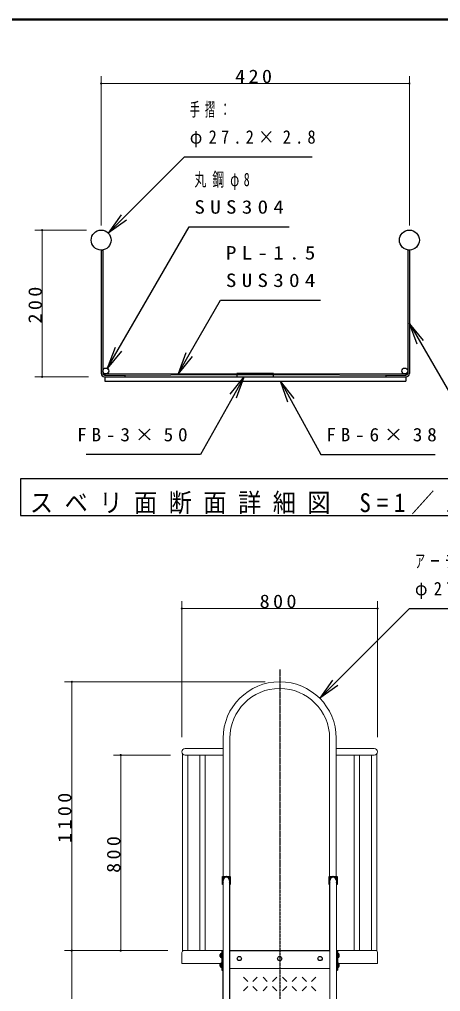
# Model space of a CAD drawing. Units: millimetres at full size, with parts at other scales. Extents: x -11723 to 0, y -1854 to 8010.
# Drawn here: x -4707 to -2986, y 4032 to 8010 of the extents above; entities that cross this region are included whole.
import ezdxf

# ---------------------------------------------------------------- set-up
doc = ezdxf.new("R2010")
doc.units = ezdxf.units.MM
doc.linetypes.add('USER2', pattern=[6, 3, -1, 1, -1])
for name, color, linetype, lineweight in [('A3図枠', 7, 'Continuous', 25), ('線', 2, 'Continuous', 25), ('補助', 2, 'Continuous', 13)]:
    doc.layers.add(name, color=color, linetype=linetype, lineweight=lineweight)
doc.styles.add('ＭＳ ゴシック', font='')
doc.styles.get('ＭＳ ゴシック').set_extended_font_data('MS Gothic')

# ---------------------------------------------------------------- blocks, each defined once
blk = doc.blocks.new('dimension_origin')
at = {"color": 0, "linetype": 'Continuous', "lineweight": -2}
blk.add_circle((0, 0), 1.25, dxfattribs=at)

msp = doc.modelspace()

# ---------------------------------------------------------------- linework, layer by layer
at = {"layer": 'A3図枠', "lineweight": 50}
msp.add_line((0, 8010), (-11550, 8010), dxfattribs=at)
at = {"layer": '線'}
for p, q in [((-4373.169, 7066.4), (-4366.269, 7066.4)), ((-4373.169, 7066.4), (-4373.169, 6561.8)), ((-4366.269, 7066.4), (-4366.269, 7066.988)), ((-4366.269, 7066.4), (-4366.269, 6561.8)), ((-3120.069, 7066.4), (-3120.069, 7066.988)), ((-3113.169, 7066.4), (-3120.069, 7066.4)), ((-3120.069, 7066.4), (-3120.069, 6561.8)), ((-3113.169, 7066.4), (-3113.169, 6561.8)), ((-4359.369, 6554.9), (-4276.269, 6554.9)), ((-4359.369, 6548), (-4276.269, 6548)), ((-4358.186, 6559.4), (-3818.177, 6561.5)), ((-4358.169, 6559.4), (-4358.169, 6554.9)), ((-4358.169, 6554.9), (-3818.169, 6557)), ((-4358.169, 6548), (-4358.169, 6530)), ((-4358.169, 6548), (-3128.169, 6548)), ((-4358.169, 6530), (-3128.169, 6530)), ((-4276.269, 6554.9), (-4276.269, 6548)), ((-3668.16, 6561.5), (-3818.177, 6561.5)), ((-3818.169, 6557), (-3668.169, 6557)), ((-3668.169, 6557), (-3128.169, 6554.9)), ((-3668.16, 6561.5), (-3128.151, 6559.4)), ((-3210.069, 6554.9), (-3210.069, 6548)), ((-3210.069, 6554.9), (-3126.969, 6554.9)), ((-3210.069, 6548), (-3126.969, 6548)), ((-3128.169, 6559.4), (-3128.169, 6554.9)), ((-3128.169, 6548), (-3128.169, 6530)), ((-3877.569, 4502.6), (-3862.269, 4502.6)), ((-3877.569, 4470.2), (-3877.569, 4502.6)), ((-3862.269, 4499.97), (-3862.269, 4502.6)), ((-3862.269, 4499.97), (-3862.269, 4502.6)), ((-3860.469, 4502.6), (-3845.169, 4502.6)), ((-3860.469, 4499.97), (-3860.469, 4502.6)), ((-3860.469, 4499.97), (-3860.469, 4502.6)), ((-3845.169, 4502.6), (-3845.169, 4470.2)), ((-3441.169, 4502.6), (-3425.869, 4502.6)), ((-3441.169, 4470.2), (-3441.169, 4502.6)), ((-3425.869, 4499.97), (-3425.869, 4502.6)), ((-3425.869, 4499.97), (-3425.869, 4502.6)), ((-3424.069, 4502.6), (-3408.769, 4502.6)), ((-3424.069, 4499.97), (-3424.069, 4502.6)), ((-3424.069, 4499.97), (-3424.069, 4502.6)), ((-3408.769, 4502.6), (-3408.769, 4470.2)), ((-3874.969, 4470.2), (-3877.569, 4470.2)), ((-3845.169, 4470.2), (-3847.769, 4470.2)), ((-3438.569, 4470.2), (-3441.169, 4470.2)), ((-3408.769, 4470.2), (-3411.369, 4470.2)), ((-3886.517, 4176), (-3886.517, 4184)), ((-3881.167, 4188.65), (-3882.167, 4188.65)), ((-3882.167, 4171.35), (-3882.167, 4188.65)), ((-3881.167, 4190), (-3879.167, 4190)), ((-3881.167, 4170), (-3881.167, 4190)), ((-3881.167, 4171.35), (-3881.167, 4188.65)), ((-3879.169, 4200), (-3879.169, 4120)), ((-3879.169, 4200), (-3875.369, 4200)), ((-3879.167, 4170), (-3879.167, 4190)), ((-3875.969, 4200), (-3875.969, 4120)), ((-3875.369, 4200), (-3874.969, 4200)), ((-3847.769, 4200), (-3847.369, 4200)), ((-3847.369, 4200), (-3438.969, 4200)), ((-3438.569, 4200), (-3438.969, 4200)), ((-3410.969, 4200), (-3411.369, 4200)), ((-3410.969, 4200), (-3407.169, 4200)), ((-3410.369, 4200), (-3410.369, 4120)), ((-3407.169, 4200), (-3407.169, 4120)), ((-3405.163, 4190), (-3407.163, 4190)), ((-3407.163, 4170), (-3407.163, 4190)), ((-3405.163, 4170), (-3405.163, 4190)), ((-3405.163, 4188.65), (-3404.163, 4188.65)), ((-3405.163, 4171.35), (-3405.163, 4188.65)), ((-3404.163, 4171.35), (-3404.163, 4188.65)), ((-3399.813, 4176), (-3399.813, 4184)), ((-3886.517, 4136), (-3886.517, 4144)), ((-3881.167, 4171.35), (-3882.167, 4171.35)), ((-3881.167, 4148.65), (-3882.167, 4148.65)), ((-3882.167, 4131.35), (-3882.167, 4148.65)), ((-3881.167, 4170), (-3879.167, 4170)), ((-3881.167, 4150), (-3879.167, 4150)), ((-3881.167, 4130), (-3881.167, 4150)), ((-3881.167, 4131.35), (-3881.167, 4148.65)), ((-3879.167, 4130), (-3879.167, 4150)), ((-3405.163, 4170), (-3407.163, 4170)), ((-3405.163, 4150), (-3407.163, 4150)), ((-3407.163, 4130), (-3407.163, 4150)), ((-3405.163, 4171.35), (-3404.163, 4171.35)), ((-3405.163, 4130), (-3405.163, 4150)), ((-3405.163, 4148.65), (-3404.163, 4148.65)), ((-3405.163, 4131.35), (-3405.163, 4148.65)), ((-3404.163, 4131.35), (-3404.163, 4148.65)), ((-3399.813, 4136), (-3399.813, 4144)), ((-3881.167, 4131.35), (-3882.167, 4131.35)), ((-3881.167, 4130), (-3879.167, 4130)), ((-3879.169, 4120), (-3875.369, 4120)), ((-3410.969, 4120), (-3407.169, 4120)), ((-3405.163, 4130), (-3407.163, 4130)), ((-3405.163, 4131.35), (-3404.163, 4131.35)), ((-3773.775, 4073.817), (-3791.453, 4091.494)), ((-3734.884, 4091.494), (-3752.562, 4073.817)), ((-3693.775, 4073.817), (-3711.453, 4091.494)), ((-3654.884, 4091.494), (-3672.562, 4073.817)), ((-3613.775, 4073.817), (-3631.453, 4091.494)), ((-3574.884, 4091.494), (-3592.562, 4073.817)), ((-3533.775, 4073.817), (-3551.453, 4091.494)), ((-3494.884, 4091.494), (-3512.562, 4073.817)), ((-3773.775, 4052.604), (-3791.453, 4034.926)), ((-3734.884, 4034.926), (-3752.562, 4052.604)), ((-3693.775, 4052.604), (-3711.453, 4034.926)), ((-3654.884, 4034.926), (-3672.562, 4052.604)), ((-3613.775, 4052.604), (-3631.453, 4034.926)), ((-3574.884, 4034.926), (-3592.562, 4052.604)), ((-3533.775, 4052.604), (-3551.453, 4034.926)), ((-3494.884, 4034.926), (-3512.562, 4052.604))]:
    msp.add_line(p, q, dxfattribs=at)
at = {"layer": '線', "color": 20, "linetype": 'USER2'}
msp.add_line((-3643.169, 5350), (-3643.169, 1730), dxfattribs=at)
at = {"layer": '線', "color": 7, "lineweight": 13}
for p, q in [((-3874.269, 4502.6), (-3874.269, 5068.9)), ((-3847.069, 4502.6), (-3847.069, 5068.9)), ((-3439.269, 4502.6), (-3439.269, 5068.9)), ((-3412.069, 4502.6), (-3412.069, 5068.9)), ((-4029.569, 5027.2), (-3874.269, 5027.2)), ((-3256.769, 5027.2), (-3412.069, 5027.2)), ((-4040.419, 5005.4), (-4040.419, 4200)), ((-4029.569, 5000), (-3874.269, 5000)), ((-4018.719, 5000), (-4018.719, 4200)), ((-3969.019, 5000), (-3969.019, 4200)), ((-3947.319, 5000), (-3947.319, 4200)), ((-3256.769, 5000), (-3412.069, 5000)), ((-3339.019, 5000), (-3339.019, 4200)), ((-3317.319, 5000), (-3317.319, 4200)), ((-3267.619, 5000), (-3267.619, 4200)), ((-3245.919, 5005.4), (-3245.919, 4200)), ((-3874.969, 2642.093), (-3874.969, 4486.4)), ((-3847.769, 2642.093), (-3847.769, 4486.4)), ((-3847.069, 4200), (-3847.069, 4470.2)), ((-3439.269, 4200), (-3439.269, 4470.2)), ((-3438.569, 2642.093), (-3438.569, 4486.4)), ((-3411.369, 2642.093), (-3411.369, 4486.4)), ((-4043.169, 4147.7), (-4043.169, 4192.7)), ((-4040.419, 4200), (-3874.269, 4200)), ((-3875.369, 1930), (-3875.369, 4200)), ((-3847.369, 2004.818), (-3847.369, 4200)), ((-3438.969, 2004.818), (-3438.969, 4200)), ((-3412.069, 4200), (-3245.919, 4200)), ((-3410.969, 1930), (-3410.969, 4200)), ((-3243.169, 4192.7), (-3243.169, 4147.7)), ((-4043.169, 4147.7), (-3879.169, 4147.7)), ((-3407.169, 4147.7), (-3243.169, 4147.7)), ((-3847.369, 4126.417), (-3438.969, 4126.417))]:
    msp.add_line(p, q, dxfattribs=at)
at = {"layer": '線'}
msp.add_lwpolyline([(-3818.169, 6548), (-3668.169, 6548), (-3668.169, 6557), (-3818.169, 6557)], close=True, dxfattribs=at)
for centre, radius in [((-4373.169, 7107.2), 40.8), ((-3113.169, 7107.2), 40.8), ((-4354.269, 6571.415), 12), ((-3132.069, 6571.415), 12), ((-3808.169, 4167.7), 8.65), ((-3643.169, 4167.7), 8.65), ((-3478.169, 4167.7), 8.65)]:
    msp.add_circle(centre, radius, dxfattribs=at)
for centre, radius, start, end in [((-4359.369, 6561.8), 13.8, 180, 270), ((-4359.369, 6561.8), 6.9, 180, 270), ((-3126.969, 6561.8), 13.8, 270, 0), ((-3126.969, 6561.8), 6.9, 270, 0), ((-3861.369, 4486.4), 16.2, 93.18474, 212.91199), ((-3861.369, 4486.4), 13.6, 93.79441, 180), ((-3861.369, 4486.4), 16.2, 327.08801, 86.81526), ((-3861.369, 4486.4), 13.6, 0, 86.20559), ((-3424.969, 4486.4), 16.2, 93.18474, 212.91199), ((-3424.969, 4486.4), 13.6, 93.79441, 180), ((-3424.969, 4486.4), 16.2, 327.08801, 86.81526), ((-3424.969, 4486.4), 13.6, 0, 86.20559), ((-3877.581, 4180), 9.791, 117.93242, 155.88589), ((-3408.749, 4180), 9.791, 24.11411, 62.06758), ((-3877.581, 4180), 9.791, 204.11411, 242.06758), ((-3877.581, 4140), 9.791, 117.93242, 155.88589), ((-3408.749, 4180), 9.791, 297.93242, 335.88589), ((-3408.749, 4140), 9.791, 24.11411, 62.06758), ((-3877.581, 4140), 9.791, 204.11411, 242.06758), ((-3408.749, 4140), 9.791, 297.93242, 335.88589)]:
    msp.add_arc(centre, radius, start, end, dxfattribs=at)
at = {"layer": '線', "color": 7, "lineweight": 13}
for centre, radius, start, end in [((-3643.169, 5068.9), 231.1, 0, 180), ((-3643.169, 5068.9), 203.9, 0, 180), ((-4029.569, 5013.6), 13.6, 90, 270), ((-3256.769, 5013.6), 13.6, 270, 90), ((-3861.369, 4486.4), 13.6, 0, 180), ((-3424.969, 4486.4), 13.6, 0, 180), ((-4035.869, 4192.7), 7.3, 90, 180), ((-3250.469, 4192.7), 7.3, 0, 90)]:
    msp.add_arc(centre, radius, start, end, dxfattribs=at)
at = {"layer": '補助'}
for p, q in [((-4373.169, 7167.2), (-4373.169, 7778)), ((-3113.169, 7167.2), (-3113.169, 7778)), ((-4373.169, 7748), (-3113.169, 7748)), ((-4433.169, 7148), (-4643.969, 7148)), ((-4613.969, 6548), (-4613.969, 7148)), ((-4424.169, 6548), (-4643.969, 6548)), ((-4043.169, 5073.6), (-4043.169, 5630)), ((-3243.169, 5073.6), (-3243.169, 5630)), ((-4043.169, 5600), (-3243.169, 5600)), ((-3703.169, 5300), (-4523.169, 5300)), ((-4493.169, 4200), (-4493.169, 5300)), ((-4089.569, 5000), (-4323.169, 5000)), ((-4293.169, 4200), (-4293.169, 5000)), ((-4100.419, 4200), (-4523.169, 4200)), ((-4100.419, 4200), (-4523.169, 4200)), ((-4493.169, 2230), (-4493.169, 4200)), ((-4100.419, 4200), (-4323.169, 4200))]:
    msp.add_line(p, q, dxfattribs=at)
at = {"layer": '補助', "lineweight": 25}
for p, q in [((-4280.679, 7199.69), (-4032.369, 7448)), ((-4032.369, 7448), (-4002.369, 7448)), ((-4002.369, 7448), (-3510.505, 7448)), ((-4291.286, 7210.296), (-4344.319, 7136.05)), ((-4344.319, 7136.05), (-4280.679, 7199.69)), ((-4270.072, 7189.083), (-4344.319, 7136.05)), ((-4303.269, 6659.75), (-4013.583, 7161.5)), ((-4013.583, 7161.5), (-3983.583, 7161.5)), ((-3983.583, 7161.5), (-3604.512, 7161.5)), ((-4013.717, 6638.507), (-3884.972, 6861.5)), ((-3884.972, 6861.5), (-3854.972, 6861.5)), ((-3854.972, 6861.5), (-3475.901, 6861.5)), ((-3081.159, 6680.958), (-3113.169, 6766.4)), ((-3055.178, 6695.958), (-3113.169, 6766.4)), ((-3113.169, 6766.4), (-3068.169, 6688.458)), ((-3068.169, 6688.458), (-2872.369, 6349.322)), ((-4316.259, 6667.25), (-4348.269, 6581.808)), ((-4348.269, 6581.808), (-4303.269, 6659.75)), ((-4290.278, 6652.25), (-4348.269, 6581.808)), ((-4026.708, 6646.007), (-4058.717, 6560.565)), ((-4058.717, 6560.565), (-4013.717, 6638.507)), ((-4000.727, 6631.007), (-4058.717, 6560.565)), ((-3845.322, 6476.877), (-3788.169, 6548)), ((-3788.169, 6548), (-3832.243, 6469.531)), ((-3819.165, 6462.185), (-3788.169, 6548)), ((-3609.808, 6443.958), (-3640.169, 6530)), ((-3583.543, 6458.456), (-3640.169, 6530)), ((-3640.169, 6530), (-3596.676, 6451.207)), ((-3832.243, 6469.531), (-3966.784, 6230)), ((-3596.676, 6451.207), (-3474.571, 6230)), ((-3996.784, 6230), (-4434.082, 6230)), ((-3966.784, 6230), (-3996.784, 6230)), ((-3474.571, 6230), (-3444.571, 6230)), ((-3444.571, 6230), (-3007.273, 6230)), ((-3416.117, 5295.952), (-3112.069, 5600)), ((-3112.069, 5600), (-3082.069, 5600)), ((-3082.069, 5600), (-2590.205, 5600)), ((-3426.723, 5306.559), (-3479.756, 5232.312)), ((-3479.756, 5232.312), (-3416.117, 5295.952)), ((-3405.51, 5285.345), (-3479.756, 5232.312))]:
    msp.add_line(p, q, dxfattribs=at)
msp.add_lwpolyline([(-4703.169, 6130), (-4703.169, 5980), (-2783.169, 5980), (-2783.169, 6130)], close=True, dxfattribs=at)

# ---------------------------------------------------------------- block references
at = {"layer": '補助', "xscale": 2, "yscale": 2}
for p in [(-4373.169, 7748), (-4043.169, 5600)]:
    msp.add_blockref('dimension_origin', p, dxfattribs=at)
for p, rotation in [((-3113.169, 7748), 180), ((-4613.969, 7148), 270), ((-4613.969, 6548), 90), ((-3243.169, 5600), 180), ((-4493.169, 5300), 270), ((-4293.169, 5000), 270), ((-4493.169, 4200), 90), ((-4493.169, 4200), 270), ((-4293.169, 4200), 90)]:
    msp.add_blockref('dimension_origin', p, dxfattribs=dict(at, rotation=rotation))

# ---------------------------------------------------------------- texts
at = {"layer": '補助', "style": 'ＭＳ ゴシック'}
for s, insert, char_height, attachment_point in [('\\T1.33;\\W1.1;420', (-3743.169, 7749), 54.99, 8), ('\\T1.5;\\W0.55;手摺：', (-4010.619, 7669.25), 54.99, 1), ('\\T1.5;\\W0.9;φ27.2×2.8', (-4010.619, 7556.75), 54.99, 1), ('\\T1.5;\\W0.65;丸鋼φ8', (-3991.833, 7382.75), 54.99, 1), ('\\T1.5;\\W1.15;SUS304', (-3991.833, 7270.25), 54.99, 1), ('\\T1.5;\\W1.15;PL-1.5', (-3863.222, 7082.75), 54.99, 1), ('\\T1.5;\\W1.15;SUS304', (-3863.222, 6970.25), 54.99, 1), ('\\T1.5;\\W1.05;FB-3×50', (-4471.319, 6338.75), 54.99, 1), ('\\T1.5;\\W1.05;FB-6×38', (-3452.821, 6338.75), 54.99, 1), ('\\T1.5;\\W0.9;スベリ面断面詳細図\\~S=1／10', (-3743.169, 5985), 76.98, 8), ('\\T1.5;\\W0.55;アーチ：', (-3090.319, 5821.25), 54.99, 1), ('\\T1.5;\\W0.9;φ27.2×2.8', (-3090.319, 5708.75), 54.99, 1), ('\\T1.33;\\W1.1;800', (-3643.169, 5601), 54.99, 8)]:
    msp.add_mtext(s, dxfattribs=dict(at, insert=insert, char_height=char_height, attachment_point=attachment_point))
at = {"layer": '補助', "char_height": 54.99, "attachment_point": 8, "rotation": 90, "style": 'ＭＳ ゴシック'}
for s, insert in [('\\T1.33;\\W1.1;200', (-4614.969, 6848)), ('\\T1.33;\\W1.1;1100', (-4494.169, 4750)), ('\\T1.33;\\W1.1;800', (-4294.169, 4600))]:
    msp.add_mtext(s, dxfattribs=dict(at, insert=insert))

doc.saveas('drawing.dxf')
